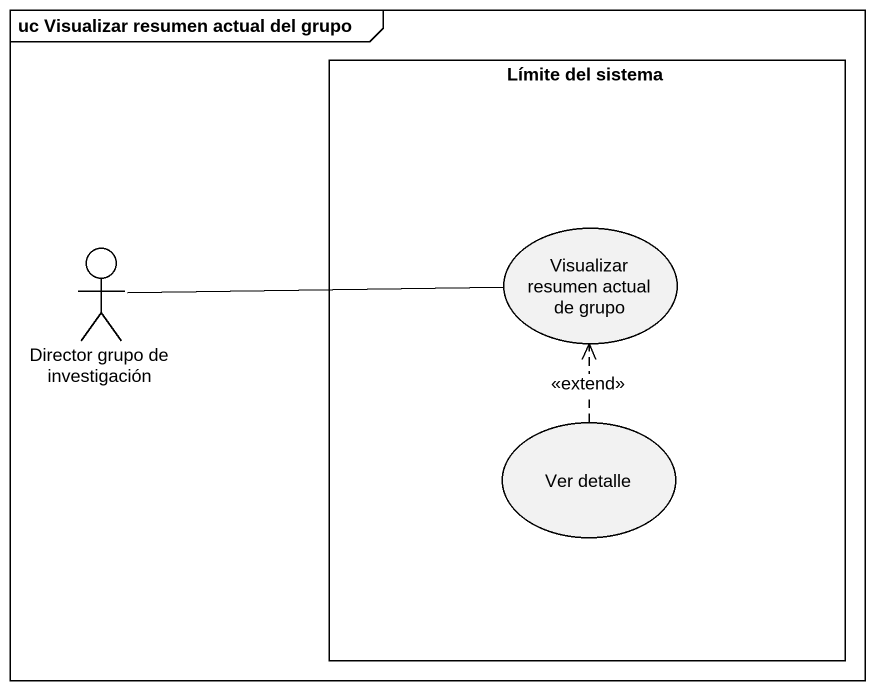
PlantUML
@startuml
mainframe uc Visualizar resumen actual del grupo
rectangle "Límite del sistema" as Límite_del_sistema {
  usecase "Visualizar resumen actual de grupo" as Visualizar_resumen_actual
  usecase "Ver detalle" as Ver_detalle
}
actor "Director grupo de investigación" as Director_grupo_de
Director_grupo_de -right- Visualizar_resumen_actual
Ver_detalle .up.> Visualizar_resumen_actual : <<extend>>
@enduml
